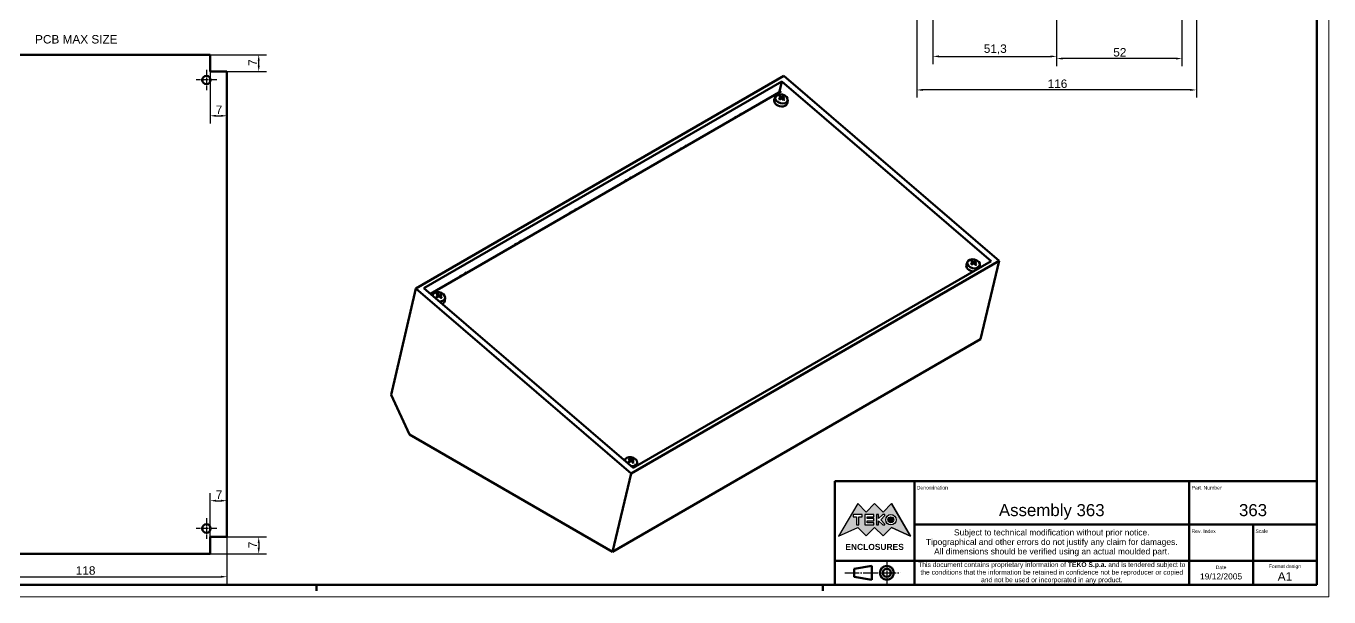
# Model space of a CAD drawing. Extents: x 0 to 841, y 0 to 594.
# Drawn here: x 300 to 841, y 0 to 237 of the extents above; entities that cross this region are included whole.
import ezdxf
from ezdxf.enums import TextEntityAlignment as Align

# ---------------------------------------------------------------- set-up
doc = ezdxf.new("R2010")
doc.units = 0
doc.linetypes.add('CHAIN', pattern=[0.3543, 0.2362, -0.0295, 0.0591, -0.0295])
doc.linetypes.add('LONG_DASH_DOTTED', pattern=[0.3001, 0.2362, -0.0295, 0.0049, -0.0295])
doc.layers.get('0').update_dxf_attribs({"lineweight": 25})
for name, color, linetype, lineweight in [('Centro(ISO)', 179, 'CHAIN', 25), ('Geometria schizzo(ISO)', 7, 'Continuous', 50), ('Linee di simmetria(ISO)', 250, 'LONG_DASH_DOTTED', 25), ('Quote(ISO)', 7, 'Continuous', 25), ('Simboli(ISO)', 7, 'Continuous', 25), ('Spigoli tangenti visibili(ISO)', 251, 'Continuous', 30), ('Spigoli visibili(ISO)', 7, 'Continuous', 50), ('Tratteggio', 3, 'Continuous', 9)]:
    doc.layers.add(name, color=color, linetype=linetype, lineweight=lineweight)
doc.styles.add('DEFAULT-ISO~0', font='ARIAL.TTF')
doc.styles.get("Standard").update_dxf_attribs({"font": 'ARIAL.TTF'})
doc.styles.add('Tabella-ISO', font='ARIAL.TTF')
doc.dimstyles.new('DEFAULT-ISO-Metodo 1b', dxfattribs={"dimtxt": 3.5, "dimasz": 2.5, "dimexe": 3.175, "dimexo": 0, "dimgap": 0.762, "dimtad": 1, "dimtoh": 1, "dimrnd": 1e-08, "dimtxsty": 'DEFAULT-ISO~0', "dimcen": 0.09, "dimdle": 10, "dimclrd": 2, "dimclre": 2, "dimclrt": 6, "dimazin": 2, "dimtfac": 0.714286, "dimtofl": 0, "dimtmove": 0, "dimatfit": 3, "dimfxl": 0, "dimtolj": 1, "dimlwd": 25, "dimlwe": 25, "dimarcsym": 0})

# ---------------------------------------------------------------- blocks, each defined once
blk = doc.blocks.new('Cartigli Cartiglio particolare')
at = {"layer": 'Tratteggio'}
h = blk.add_hatch(color=7, dxfattribs=at)
edge = h.paths.add_edge_path(flags=0)
edge.add_arc((-181.38, 32.01), 2.17, 0, 360)
h.paths.add_polyline_path([(-191.3, 33.23), (-188.43, 33.23), (-188.43, 34.14), (-192.24, 34.14), (-192.24, 29.87), (-188.43, 29.87), (-188.43, 30.79), (-191.3, 30.79), (-191.3, 31.55), (-188.43, 31.55), (-188.43, 32.47), (-191.3, 32.47)], flags=0)
h.paths.add_polyline_path([(-183.85, 33.77), (-183.85, 34.14), (-184.77, 34.14), (-186.47, 32.5), (-186.47, 34.14), (-187.38, 34.14), (-187.38, 29.86), (-186.47, 29.86), (-186.47, 31.5), (-184.77, 29.86), (-183.85, 29.86), (-183.85, 30.23), (-185.63, 32)], flags=0)
h.paths.add_polyline_path([(-195.64, 29.87), (-194.73, 29.87), (-194.73, 33.23), (-193.28, 33.23), (-193.28, 34.14), (-197.09, 34.14), (-197.09, 33.23), (-195.64, 33.23)], flags=0)
h.paths.add_polyline_path([(-184.66, 25.28), (-181.16, 28.83), (-173.2, 25.14), (-181.16, 38.74), (-184.66, 35.17), (-188.15, 38.74), (-191.64, 35.17), (-195.14, 38.74), (-203.1, 25.14), (-195.14, 28.83), (-191.64, 25.28), (-188.15, 28.83)])
h = blk.add_hatch(color=7, dxfattribs=at)
edge = h.paths.add_edge_path()
edge.add_arc((-181.38, 32.01), 1.22, 0, 360)
for p, q in [((-195.14, 38.74), (-203.1, 25.14)), ((-191.64, 35.17), (-195.14, 38.74)), ((-188.15, 38.74), (-191.64, 35.17)), ((-184.66, 35.17), (-188.15, 38.74)), ((-181.16, 38.74), (-184.66, 35.17)), ((-173.2, 25.14), (-181.16, 38.74)), ((-193.28, 34.14), (-197.09, 34.14)), ((-197.09, 34.14), (-197.09, 33.23)), ((-197.09, 33.23), (-195.64, 33.23)), ((-195.64, 33.23), (-195.64, 29.87)), ((-194.73, 29.87), (-194.73, 33.23)), ((-194.73, 33.23), (-193.28, 33.23)), ((-193.28, 33.23), (-193.28, 34.14)), ((-188.43, 34.14), (-192.24, 34.14)), ((-192.24, 34.14), (-192.24, 29.87)), ((-191.3, 33.23), (-188.43, 33.23)), ((-191.3, 32.47), (-191.3, 33.23)), ((-188.43, 32.47), (-191.3, 32.47)), ((-188.43, 33.23), (-188.43, 34.14)), ((-188.43, 31.55), (-188.43, 32.47)), ((-186.47, 34.14), (-187.38, 34.14)), ((-187.38, 34.14), (-187.38, 29.86)), ((-184.77, 34.14), (-186.47, 32.5)), ((-186.47, 32.5), (-186.47, 34.14)), ((-185.63, 32), (-183.85, 33.77)), ((-183.85, 34.14), (-184.77, 34.14)), ((-183.85, 33.77), (-183.85, 34.14)), ((-203.1, 25.14), (-195.14, 28.83)), ((-195.64, 29.87), (-194.73, 29.87)), ((-195.14, 28.83), (-191.64, 25.28)), ((-192.24, 29.87), (-188.43, 29.87)), ((-191.64, 25.28), (-188.15, 28.83)), ((-191.3, 30.79), (-191.3, 31.55)), ((-191.3, 31.55), (-188.43, 31.55)), ((-188.43, 30.79), (-191.3, 30.79)), ((-188.43, 29.87), (-188.43, 30.79)), ((-188.15, 28.83), (-184.66, 25.28)), ((-187.38, 29.86), (-186.47, 29.86)), ((-186.47, 29.86), (-186.47, 31.5)), ((-186.47, 31.5), (-184.77, 29.86)), ((-183.85, 30.23), (-185.63, 32)), ((-184.77, 29.86), (-183.85, 29.86)), ((-184.66, 25.28), (-181.16, 28.83)), ((-183.85, 29.86), (-183.85, 30.23)), ((-181.16, 28.83), (-173.2, 25.14))]:
    blk.add_line(p, q)
at = {"color": 7}
for p, q in [((-195.14, 38.74), (-203.1, 25.14)), ((-191.64, 35.17), (-195.14, 38.74)), ((-188.15, 38.74), (-191.64, 35.17)), ((-188.15, 38.74), (-184.66, 35.17)), ((-184.66, 35.17), (-181.16, 38.74)), ((-181.16, 38.74), (-173.2, 25.14)), ((-193.28, 34.14), (-197.09, 34.14)), ((-197.09, 34.14), (-197.09, 33.23)), ((-197.09, 33.23), (-195.64, 33.23)), ((-195.64, 33.23), (-195.64, 29.87)), ((-194.73, 29.87), (-194.73, 33.23)), ((-194.73, 33.23), (-193.28, 33.23)), ((-193.28, 33.23), (-193.28, 34.14)), ((-188.43, 34.14), (-192.24, 34.14)), ((-192.24, 34.14), (-192.24, 29.87)), ((-191.3, 33.23), (-188.43, 33.23)), ((-191.3, 32.47), (-191.3, 33.23)), ((-188.43, 32.47), (-191.3, 32.47)), ((-188.43, 33.23), (-188.43, 34.14)), ((-188.43, 31.55), (-188.43, 32.47)), ((-186.47, 34.14), (-187.38, 34.14)), ((-187.38, 34.14), (-187.38, 29.86)), ((-184.77, 34.14), (-186.47, 32.5)), ((-186.47, 32.5), (-186.47, 34.14)), ((-185.63, 32), (-183.85, 33.77)), ((-183.85, 34.14), (-184.77, 34.14)), ((-183.85, 33.77), (-183.85, 34.14)), ((-203.1, 25.14), (-195.14, 28.83)), ((-195.64, 29.87), (-194.73, 29.87)), ((-195.14, 28.83), (-191.64, 25.28)), ((-192.24, 29.87), (-188.43, 29.87)), ((-191.64, 25.28), (-188.15, 28.83)), ((-191.3, 31.55), (-188.43, 31.55)), ((-191.3, 30.79), (-191.3, 31.55)), ((-188.43, 30.79), (-191.3, 30.79)), ((-188.43, 29.87), (-188.43, 30.79)), ((-184.66, 25.28), (-188.15, 28.83)), ((-187.38, 29.86), (-186.47, 29.86)), ((-186.47, 29.86), (-186.47, 31.5)), ((-186.47, 31.5), (-184.77, 29.86)), ((-183.85, 30.23), (-185.63, 32)), ((-184.77, 29.86), (-183.85, 29.86)), ((-181.16, 28.83), (-184.66, 25.28)), ((-183.85, 29.86), (-183.85, 30.23)), ((-173.2, 25.14), (-181.16, 28.83))]:
    blk.add_line(p, q, dxfattribs=at)
for centre, radius in [((-181.38, 32.01), 2.17), ((-181.38, 32.01, 10), 1.22)]:
    blk.add_circle(centre, radius)
for radius in [2.17, 1.22]:
    blk.add_circle((-181.38, 32.01), radius, dxfattribs=at)
at = {"layer": 'Geometria schizzo(ISO)'}
for p, q in [((-204.65, 48), (-204.65, 5)), ((-4.65, 48), (-204.65, 48)), ((-171.65, 48), (-171.65, 30)), ((-57.65, 48), (-57.65, 5)), ((-4.65, 48), (-4.65, 5)), ((-171.65, 30), (-171.65, 5)), ((-4.65, 30), (-171.65, 30)), ((-31.15, 5), (-31.15, 30)), ((-204.65, 15), (-4.65, 15)), ((-196.65, 11.69), (-189.33, 12.88)), ((-196.65, 11.69), (-196.65, 8.31)), ((-189.33, 12.88), (-189.33, 7.12)), ((-196.65, 8.31), (-189.33, 7.12)), ((-204.65, 5), (-4.65, 5))]:
    blk.add_line(p, q, dxfattribs=at)
at = {"layer": 'Geometria schizzo(ISO)', "color": 4, "lineweight": 18}
blk.add_line((-0.15, 0), (0.35, 0), dxfattribs=at)
at = {"layer": 'Geometria schizzo(ISO)', "color": 131, "lineweight": 18}
blk.add_line((0.35, 0), (0.35, 0.5), dxfattribs=at)
at = {"layer": 'Geometria schizzo(ISO)'}
for radius in [2.88, 1.69]:
    blk.add_circle((-183.07, 10), radius, dxfattribs=at)
at = {"layer": 'Linee di simmetria(ISO)', "ltscale": 11.806988}
blk.add_line((-183.07, 14.5), (-183.07, 5.5), dxfattribs=at)
at = {"layer": 'Linee di simmetria(ISO)', "ltscale": 25.547039}
blk.add_line((-200.56, 10), (-177.56, 10), dxfattribs=at)
at = {"layer": 'Simboli(ISO)', "color": 1, "char_height": 1.5}
for s, insert, attachment_point in [('\\fArial|b0|i0;\\H1.5000;Denomination', (-170.65, 44.5), 7), ('\\fArial|b0|i0;\\H1.5000;Part. Number', (-56.65, 44.5), 7), ('\\fArial|b0|i0;\\H1.5000;Scale', (-30.15, 26.5), 7), ('\\fArial|b0|i0;\\H1.5000;Date', (-44.4, 11.5), 8), ('\\fArial|b0|i0;\\H1.5000;Format design', (-17.9, 11.5), 8)]:
    blk.add_mtext(s, dxfattribs=dict(at, insert=insert, attachment_point=attachment_point))
at = {"layer": 'Simboli(ISO)', "color": 7, "attachment_point": 2, "line_spacing_factor": 0.944221, "style": 'Tabella-ISO'}
for s, insert, char_height, width in [('Subject to technical modification without prior notice.\\PTipographical and other errors do not justify any claim for damages. \\PAll dimensions should be verified using an actual moulded part.', (-114.65, 28), 2.5, 110.6616), ('\\fArial|b0|i0;\\H2.0000;This document contains proprietary information of \\fArial|b1|i0;\\H2.0000;TEKO S.p.a.\\fArial|b0|i0;\\H2.0000; and is tendered subject to the conditions that the information be retained in confidence not be reproducer or copied and not be used or incorporated in any product.', (-114.65, 14.4), 2, 113.1843)]:
    blk.add_mtext(s, dxfattribs=dict(at, insert=insert, char_height=char_height, width=width))
at = {"layer": 'Simboli(ISO)', "color": 1, "insert": (-56.65, 26.5), "char_height": 1.5, "attachment_point": 7, "style": 'Tabella-ISO'}
blk.add_mtext('\\fArial|b0|i0;\\H1.5000;Rev. Index', dxfattribs=at)
at = {"layer": 'Simboli(ISO)', "color": 7, "insert": (-188.15, 22), "char_height": 2.5, "width": 25.7551, "attachment_point": 2, "style": 'Tabella-ISO'}
blk.add_mtext('\\fArial|b1|i0;\\H2.5000;ENCLOSURES', dxfattribs=at)
at = {"layer": 'Simboli(ISO)', "color": 7, "style": 'Tabella-ISO'}
for tag, height, p in [('DESCRIZIONE', 5, (-114.65, 36)), ('NUMERO_PARTE', 5, (-31.15, 36)), ('NUMERO_REVISIONE', 5, (-44.4, 20.5)), ('SCALA_GENERALE_VISTE', 5, (-17.9, 20.5)), ('DATA_CREAZIONE', 2.5, (-44.4, 8.5)), ('Dimensioni_foglio', 3.5, (-17.9, 8.5))]:
    blk.add_attdef(tag, text='', height=height, dxfattribs=at).set_placement(p, align=Align.MIDDLE_CENTER)
blk = doc.blocks.new('Bordi A1')
at = {"layer": 'Geometria schizzo(ISO)', "color": 4, "lineweight": 18}
for p, q in [((841, 594), (841, 0)), ((841, 0), (0, 0))]:
    blk.add_line(p, q, dxfattribs=at)
at = {"layer": 'Geometria schizzo(ISO)'}
for p, q in [((836, 589), (836, 5)), ((836, 5), (5, 5)), ((421, 2.5), (421, 5)), ((631, 2.5), (631, 5))]:
    blk.add_line(p, q, dxfattribs=at)
blk = doc.blocks.new('*D76')
at = {"layer": 'Defpoints', "color": 0, "linetype": 'Continuous'}
for p in [(670, 250.4), (786, 250.4), (670, 210.23)]:
    blk.add_point(p, dxfattribs=at)
at = {"layer": 'Quote(ISO)', "color": 2, "linetype": 'Continuous', "lineweight": 25}
for p, q in [((670, 250.4), (670, 207.06)), ((786, 250.4), (786, 207.06)), ((783.5, 210.23), (672.5, 210.23))]:
    blk.add_line(p, q, dxfattribs=at)
at = {"layer": 'Quote(ISO)', "color": 2, "linetype": 'Continuous'}
for points in [[(672.5, 210.65), (672.5, 209.82), (670, 210.23)], [(783.5, 210.65), (783.5, 209.82), (786, 210.23)]]:
    blk.add_solid(points, dxfattribs=at)
at = {"layer": 'Quote(ISO)', "color": 6, "linetype": 'Continuous', "lineweight": 25, "insert": (724.3, 214.57), "char_height": 3.5, "attachment_point": 1, "style": 'DEFAULT-ISO~0'}
blk.add_mtext('\\A1;116', dxfattribs=at)
blk = doc.blocks.new('*D101')
at = {"layer": 'Defpoints', "color": 0, "linetype": 'Continuous'}
for p in [(383.79, 24.86), (265.79, 17.86), (383.79, 8.38)]:
    blk.add_point(p, dxfattribs=at)
at = {"layer": 'Quote(ISO)', "color": 2, "linetype": 'Continuous', "lineweight": 25}
for p, q in [((383.79, 24.86), (383.79, 5.21)), ((265.79, 17.86), (265.79, 5.21)), ((268.29, 8.38), (381.29, 8.38))]:
    blk.add_line(p, q, dxfattribs=at)
at = {"layer": 'Quote(ISO)', "color": 2, "linetype": 'Continuous'}
for points in [[(268.29, 8.8), (268.29, 7.96), (265.79, 8.38)], [(381.29, 8.8), (381.29, 7.96), (383.79, 8.38)]]:
    blk.add_solid(points, dxfattribs=at)
at = {"layer": 'Quote(ISO)', "color": 6, "linetype": 'Continuous', "lineweight": 25, "insert": (321.09, 12.72), "char_height": 3.5, "attachment_point": 1, "style": 'DEFAULT-ISO~0'}
blk.add_mtext('\\A1;118', dxfattribs=at)
blk = doc.blocks.new('*D102')
at = {"layer": 'Defpoints', "color": 0, "linetype": 'Continuous'}
for p in [(383.79, 24.86), (376.79, 17.86), (396.98, 17.86)]:
    blk.add_point(p, dxfattribs=at)
at = {"layer": 'Quote(ISO)', "color": 2, "linetype": 'Continuous', "lineweight": 25}
for p, q in [((383.79, 24.86), (400.16, 24.86)), ((396.98, 22.36), (396.98, 20.36)), ((376.79, 17.86), (400.16, 17.86))]:
    blk.add_line(p, q, dxfattribs=at)
at = {"layer": 'Quote(ISO)', "color": 2, "linetype": 'Continuous'}
for points in [[(396.56, 22.36), (397.4, 22.36), (396.98, 24.86)], [(396.56, 20.36), (397.4, 20.36), (396.98, 17.86)]]:
    blk.add_solid(points, dxfattribs=at)
at = {"layer": 'Quote(ISO)', "color": 6, "linetype": 'Continuous', "lineweight": 25, "insert": (392.72, 20.23), "char_height": 3.5, "attachment_point": 1, "rotation": 90, "style": 'DEFAULT-ISO~0'}
blk.add_mtext('\\A1;7', dxfattribs=at)
blk = doc.blocks.new('*D103')
at = {"layer": 'Defpoints', "color": 0, "linetype": 'Continuous'}
for p in [(376.79, 224.86), (396.98, 224.86), (383.79, 217.86)]:
    blk.add_point(p, dxfattribs=at)
at = {"layer": 'Quote(ISO)', "color": 2, "linetype": 'Continuous', "lineweight": 25}
for p, q in [((376.79, 224.86), (400.16, 224.86)), ((396.98, 220.36), (396.98, 222.36)), ((383.79, 217.86), (400.16, 217.86))]:
    blk.add_line(p, q, dxfattribs=at)
at = {"layer": 'Quote(ISO)', "color": 2, "linetype": 'Continuous'}
for points in [[(396.56, 222.36), (397.4, 222.36), (396.98, 224.86)], [(396.56, 220.36), (397.4, 220.36), (396.98, 217.86)]]:
    blk.add_solid(points, dxfattribs=at)
at = {"layer": 'Quote(ISO)', "color": 6, "linetype": 'Continuous', "lineweight": 25, "insert": (392.72, 220.23), "char_height": 3.5, "attachment_point": 1, "rotation": 90, "style": 'DEFAULT-ISO~0'}
blk.add_mtext('\\A1;7', dxfattribs=at)
blk = doc.blocks.new('*D104')
at = {"layer": 'Defpoints', "color": 0, "linetype": 'Continuous'}
for p in [(376.79, 224.86), (383.79, 217.86), (383.79, 199.52)]:
    blk.add_point(p, dxfattribs=at)
at = {"layer": 'Quote(ISO)', "color": 2, "linetype": 'Continuous', "lineweight": 25}
for p, q in [((376.79, 224.86), (376.79, 196.34)), ((379.29, 199.52), (381.29, 199.52))]:
    blk.add_line(p, q, dxfattribs=at)
at = {"layer": 'Quote(ISO)', "color": 2, "linetype": 'Continuous'}
for points in [[(379.29, 199.93), (379.29, 199.1), (376.79, 199.52)], [(381.29, 199.93), (381.29, 199.1), (383.79, 199.52)]]:
    blk.add_solid(points, dxfattribs=at)
at = {"layer": 'Quote(ISO)', "color": 6, "linetype": 'Continuous', "lineweight": 25, "insert": (379.16, 203.78), "char_height": 3.5, "attachment_point": 1, "style": 'DEFAULT-ISO~0'}
blk.add_mtext('\\A1;7', dxfattribs=at)
blk = doc.blocks.new('*D105')
at = {"layer": 'Defpoints', "color": 0, "linetype": 'Continuous'}
for p in [(54.92, 168.71), (189.64, 121.67), (170.55, 93.98), (362.37, 93.98)]:
    blk.add_point(p, dxfattribs=at)
at = {"layer": 'Quote(ISO)', "color": 2, "linetype": 'Continuous', "lineweight": 25}
for p, q in [((54.92, 168.71), (195.47, 134.55)), ((170.55, 93.98), (190.61, 93.98))]:
    blk.add_line(p, q, dxfattribs=at)
blk.add_arc((362.37, 93.98), 174.94, 167.1588, 179.1809, dxfattribs=at)
at = {"layer": 'Quote(ISO)', "color": 2, "linetype": 'Continuous'}
for points in [[(191.4, 132.96), (192.21, 132.77), (192.38, 135.3)], [(187.87, 96.48), (187.03, 96.49), (187.43, 93.98)]]:
    blk.add_solid(points, dxfattribs=at)
at = {"layer": 'Quote(ISO)', "color": 6, "linetype": 'Continuous', "lineweight": 25, "insert": (189.68, 116.03), "char_height": 3.5, "attachment_point": 1, "style": 'DEFAULT-ISO~0'}
blk.add_mtext('\\A1;14°', dxfattribs=at)
blk = doc.blocks.new('*D110')
at = {"layer": 'Defpoints', "color": 0, "linetype": 'Continuous'}
for p in [(383.79, 39.91), (383.79, 39.91), (376.79, 24.86)]:
    blk.add_point(p, dxfattribs=at)
at = {"layer": 'Quote(ISO)', "color": 2, "linetype": 'Continuous', "lineweight": 25}
for p, q in [((376.79, 24.86), (376.79, 43.08)), ((379.29, 39.91), (381.29, 39.91))]:
    blk.add_line(p, q, dxfattribs=at)
at = {"layer": 'Quote(ISO)', "color": 2, "linetype": 'Continuous'}
for points in [[(379.29, 40.32), (379.29, 39.49), (376.79, 39.91)], [(381.29, 40.32), (381.29, 39.49), (383.79, 39.91)]]:
    blk.add_solid(points, dxfattribs=at)
at = {"layer": 'Quote(ISO)', "color": 6, "linetype": 'Continuous', "lineweight": 25, "insert": (379.16, 44.17), "char_height": 3.5, "attachment_point": 1, "style": 'DEFAULT-ISO~0'}
blk.add_mtext('\\A1;7', dxfattribs=at)
blk = doc.blocks.new('*D113')
at = {"layer": 'Defpoints', "color": 0, "linetype": 'Continuous'}
for p in [(676.7, 257.9), (728, 240.4), (728, 224.15)]:
    blk.add_point(p, dxfattribs=at)
at = {"layer": 'Quote(ISO)', "color": 2, "linetype": 'Continuous', "lineweight": 25}
for p, q in [((676.7, 257.9), (676.7, 220.97)), ((728, 240.4), (728, 220.97)), ((679.2, 224.15), (725.5, 224.15))]:
    blk.add_line(p, q, dxfattribs=at)
at = {"layer": 'Quote(ISO)', "color": 2, "linetype": 'Continuous'}
for points in [[(679.2, 224.56), (679.2, 223.73), (676.7, 224.15)], [(725.5, 224.56), (725.5, 223.73), (728, 224.15)]]:
    blk.add_solid(points, dxfattribs=at)
at = {"layer": 'Quote(ISO)', "color": 6, "linetype": 'Continuous', "lineweight": 25, "insert": (697.81, 229.11), "char_height": 3.5, "attachment_point": 1, "style": 'DEFAULT-ISO~0'}
blk.add_mtext('\\A1;51,3', dxfattribs=at)
blk = doc.blocks.new('*D114')
at = {"layer": 'Defpoints', "color": 0, "linetype": 'Continuous'}
for p in [(780, 257.9), (728, 240.4), (728, 223.25)]:
    blk.add_point(p, dxfattribs=at)
at = {"layer": 'Quote(ISO)', "color": 2, "linetype": 'Continuous', "lineweight": 25}
for p, q in [((780, 257.9), (780, 220.08)), ((728, 240.4), (728, 220.08)), ((777.5, 223.25), (730.5, 223.25))]:
    blk.add_line(p, q, dxfattribs=at)
at = {"layer": 'Quote(ISO)', "color": 2, "linetype": 'Continuous'}
for points in [[(730.5, 223.67), (730.5, 222.84), (728, 223.25)], [(777.5, 223.67), (777.5, 222.84), (780, 223.25)]]:
    blk.add_solid(points, dxfattribs=at)
at = {"layer": 'Quote(ISO)', "color": 6, "linetype": 'Continuous', "lineweight": 25, "insert": (751.52, 227.59), "char_height": 3.5, "attachment_point": 1, "style": 'DEFAULT-ISO~0'}
blk.add_mtext('\\A1;52', dxfattribs=at)

msp = doc.modelspace()

# ---------------------------------------------------------------- linework, layer by layer
at = {"layer": 'Centro(ISO)', "linetype": 'CHAIN', "ltscale": 9.445163}
for p, q in [((375.294, 218.612), (375.294, 210.112)), ((379.544, 214.362), (371.044, 214.362)), ((375.294, 32.612), (375.294, 24.112)), ((379.544, 28.362), (371.044, 28.362))]:
    msp.add_line(p, q, dxfattribs=at)
at = {"layer": 'Spigoli tangenti visibili(ISO)'}
for p, q in [((613.458, 206.97), (613.381, 206.428)), ((613.818, 207.363), (613.57, 206.567)), ((614.102, 207.339), (614.017, 206.742)), ((614.451, 206.848), (614.328, 206.455)), ((693.163, 138.585), (693.086, 138.044)), ((693.523, 138.979), (693.274, 138.183)), ((693.807, 138.954), (693.721, 138.358)), ((694.156, 138.464), (694.033, 138.071)), ((471.33, 124.912), (471.253, 124.37)), ((471.69, 125.305), (471.442, 124.509)), ((471.974, 125.281), (471.888, 124.684)), ((472.323, 124.791), (472.2, 124.397)), ((551.034, 56.527), (550.957, 55.986)), ((551.394, 56.921), (551.146, 56.125)), ((551.678, 56.896), (551.593, 56.3)), ((552.027, 56.406), (551.904, 56.013))]:
    msp.add_line(p, q, dxfattribs=at)
for centre, major_axis, start_param, end_param in [((613.929, 206.896), (1.443, -0.346), 3.9347802, 4.2216048), ((613.929, 206.896), (-1.443, 0.346), 5.5055766, 5.7924011), ((613.921, 206.859), (1.324, -0.317), 2.3508619, 2.6084069), ((613.921, 206.859), (1.324, -0.317), 0.8228597, 1.0924642), ((613.929, 206.896), (1.443, -0.346), 5.5055766, 5.7924011), ((613.929, 206.896), (-1.443, 0.346), 3.9347802, 4.2216048), ((613.921, 206.859), (-1.324, 0.317), 2.6372513, 2.6760814), ((693.634, 138.511), (1.443, -0.346), 3.9347802, 4.2216048), ((693.634, 138.511), (-1.443, 0.346), 5.5055766, 5.7924011), ((693.625, 138.475), (1.324, -0.317), 2.3508619, 2.6084069), ((693.625, 138.475), (1.324, -0.317), 0.8228597, 1.0924642), ((693.634, 138.511), (1.443, -0.346), 5.5055766, 5.7924011), ((693.634, 138.511), (-1.443, 0.346), 3.9347802, 4.2216048), ((693.625, 138.475), (-1.324, 0.317), 2.6372513, 2.6760814), ((471.801, 124.838), (1.443, -0.346), 3.9347802, 4.2216048), ((471.801, 124.838), (-1.443, 0.346), 5.5055766, 5.7924011), ((471.792, 124.802), (1.324, -0.317), 2.3508619, 2.6084069), ((471.792, 124.802), (1.324, -0.317), 0.8228597, 1.0924642), ((471.801, 124.838), (-1.443, 0.346), 3.9347802, 4.2216048), ((471.801, 124.838), (1.443, -0.346), 5.5055766, 5.7924011), ((471.792, 124.802), (-1.324, 0.317), 2.6372513, 2.6760814), ((551.505, 56.453), (1.443, -0.346), 3.9347802, 4.2216048), ((551.505, 56.453), (-1.443, 0.346), 5.5055766, 5.7924011), ((551.497, 56.417), (1.324, -0.317), 2.3508619, 2.6084069), ((551.497, 56.417), (1.324, -0.317), 0.8228597, 1.0924642), ((551.505, 56.453), (1.443, -0.346), 5.5055766, 5.7924011), ((551.505, 56.453), (-1.443, 0.346), 3.9347802, 4.2216048), ((551.497, 56.417), (-1.324, 0.317), 2.6372513, 2.6760814)]:
    msp.add_ellipse(centre, major_axis=major_axis, ratio=0.6973638, start_param=start_param, end_param=end_param, dxfattribs=at)
at = {"layer": 'Spigoli visibili(ISO)', "color": 5}
for p, q in [((265.794, 224.862), (376.794, 224.862)), ((376.794, 217.862), (376.794, 224.862)), ((383.794, 217.862), (376.794, 217.862)), ((383.794, 217.862), (383.794, 24.862)), ((376.794, 17.862), (376.794, 24.862)), ((376.794, 24.862), (383.794, 24.862)), ((376.794, 17.862), (265.794, 17.862))]:
    msp.add_line(p, q, dxfattribs=at)
at = {"layer": 'Spigoli visibili(ISO)'}
for p, q in [((614.895, 216.053), (462.16, 127.872)), ((465.518, 128.035), (614.01, 213.767)), ((614.01, 213.767), (613.033, 209.564)), ((614.01, 213.767), (700.86, 139.252)), ((704.218, 139.416), (614.895, 216.053)), ((468.194, 125.739), (613.759, 209.781)), ((611.302, 207.29), (610.892, 206.191)), ((612.837, 209.249), (612.891, 209.483)), ((612.891, 209.483), (613.033, 209.564)), ((612.891, 209.483), (613.032, 209.362)), ((613.033, 209.564), (613.174, 209.443)), ((613.201, 207.389), (613.162, 207.745)), ((613.521, 207.087), (613.448, 206.448)), ((614.262, 206.613), (614.223, 206.532)), ((614.411, 207.013), (614.23, 206.526)), ((614.71, 207.544), (614.487, 207.08)), ((615.006, 206.163), (614.936, 206.108)), ((616.45, 206.056), (616.318, 204.891)), ((597.207, 200.225), (597.161, 200.264)), ((595.217, 199.141), (595.262, 199.102)), ((572.377, 185.955), (572.422, 185.916)), ((574.367, 187.038), (574.322, 187.077)), ((551.527, 173.852), (551.482, 173.891)), ((549.537, 172.768), (549.583, 172.729)), ((526.769, 159.623), (526.814, 159.584)), ((528.759, 160.706), (528.713, 160.745)), ((504, 146.477), (504.045, 146.438)), ((505.99, 147.561), (505.944, 147.6)), ((704.218, 139.416), (551.483, 51.234)), ((700.86, 139.252), (552.368, 53.52)), ((691.006, 138.906), (690.596, 137.807)), ((692.905, 139.005), (692.867, 139.361)), ((693.225, 138.702), (693.153, 138.064)), ((693.966, 138.228), (693.928, 138.148)), ((694.116, 138.628), (693.934, 138.142)), ((694.415, 139.16), (694.192, 138.696)), ((694.711, 137.779), (694.64, 137.723)), ((696.155, 137.672), (696.022, 136.507)), ((696.434, 106.923), (704.218, 139.416)), ((481.231, 133.331), (481.276, 133.292)), ((483.221, 134.415), (483.175, 134.454)), ((451.923, 83.855), (462.16, 127.872)), ((462.16, 127.872), (551.483, 51.234)), ((552.368, 53.52), (465.518, 128.035)), ((469.173, 125.232), (469.079, 124.98)), ((471.072, 125.332), (471.034, 125.687)), ((471.393, 125.029), (471.32, 124.391)), ((472.134, 124.555), (472.095, 124.474)), ((472.283, 124.955), (472.101, 124.468)), ((472.582, 125.486), (472.359, 125.022)), ((472.878, 124.105), (472.807, 124.05)), ((474.322, 123.999), (474.189, 122.834)), ((696.434, 106.923), (543.699, 18.741)), ((459.553, 67.323), (451.923, 83.855)), ((543.699, 18.741), (459.553, 67.323)), ((548.877, 56.848), (548.783, 56.595)), ((550.777, 56.947), (550.738, 57.303)), ((551.097, 56.645), (551.024, 56.006)), ((551.838, 56.17), (551.799, 56.09)), ((551.987, 56.57), (551.806, 56.084)), ((552.286, 57.102), (552.063, 56.638)), ((552.582, 55.721), (552.512, 55.665)), ((554.026, 55.614), (553.894, 54.449)), ((551.483, 51.234), (543.699, 18.741))]:
    msp.add_line(p, q, dxfattribs=at)
at = {"layer": 'Spigoli visibili(ISO)', "flags": 128}
for points in [[(612.732, 206.436), (612.736, 206.44)], [(613.105, 206.197), (612.943, 206.319)], [(613.089, 207.855), (613.094, 207.853)], [(613.466, 207.196), (613.475, 207.19)], [(613.818, 206.695), (613.827, 206.701)], [(614.107, 207.372), (614.098, 207.368)], [(614.458, 206.87), (614.45, 206.879)], [(614.711, 207.544), (614.713, 207.549)], [(614.971, 206.134), (614.856, 206.057)], [(615.006, 206.163), (615.01, 206.165)], [(692.436, 138.052), (692.44, 138.055)], [(692.809, 137.812), (692.648, 137.935)], [(692.794, 139.471), (692.798, 139.468)], [(693.171, 138.812), (693.179, 138.805)], [(693.522, 138.311), (693.531, 138.316)], [(693.811, 138.987), (693.802, 138.983)], [(694.162, 138.486), (694.154, 138.494)], [(694.415, 139.16), (694.417, 139.165)], [(694.676, 137.75), (694.56, 137.672)], [(694.711, 137.778), (694.714, 137.781)], [(470.603, 124.379), (470.607, 124.382)], [(470.961, 125.797), (470.965, 125.795)], [(471.338, 125.139), (471.346, 125.132)], [(471.689, 124.637), (471.699, 124.643)], [(471.978, 125.314), (471.969, 125.31)], [(472.33, 124.812), (472.322, 124.821)], [(472.582, 125.486), (472.585, 125.491)], [(470.976, 124.139), (470.815, 124.262)], [(472.843, 124.076), (472.727, 123.999)], [(472.878, 124.105), (472.881, 124.107)], [(550.308, 55.994), (550.312, 55.997)], [(550.681, 55.755), (550.519, 55.877)], [(550.665, 57.413), (550.67, 57.411)], [(551.042, 56.754), (551.051, 56.747)], [(551.394, 56.253), (551.403, 56.258)], [(551.683, 56.929), (551.674, 56.926)], [(552.034, 56.428), (552.026, 56.436)], [(552.286, 57.102), (552.289, 57.107)], [(552.547, 55.692), (552.432, 55.614)], [(552.582, 55.721), (552.586, 55.723)]]:
    msp.add_lwpolyline(points, dxfattribs=at)
at = {"layer": 'Spigoli visibili(ISO)', "color": 5}
for centre in [(375.294, 214.362), (375.294, 28.362)]:
    msp.add_circle(centre, 1.75, dxfattribs=at)
at = {"layer": 'Spigoli visibili(ISO)'}
for centre, major_axis, ratio, start_param, end_param in [((613.566, 205.38), (2.723, -0.652), 0.6973638, 3.0563633, 6.3684147), ((613.254, 203.477), (-2.987, -4.006), 0.480564, 4.0811189, 4.287296), ((613.257, 203.648), (2.7, -4.205), 0.51196, 2.1833178, 2.3894949), ((613.016, 203.68), (3.491, 3.575), 0.3655439, 0.9960241, 1.2022012), ((613.013, 203.507), (-2.267, 4.453), 0.6383279, 5.382682, 5.5888591), ((613.256, 203.649), (2.748, -4.174), 0.5167694, 1.7882305, 1.9944076), ((613.252, 203.476), (-3.026, -3.977), 0.4871024, 3.6966384, 3.9028155), ((613.012, 203.508), (-2.213, 4.48), 0.6335185, 5.0012881, 5.2074652), ((613.015, 203.68), (3.457, 3.608), 0.3590055, 0.6033825, 0.8095596), ((596.756, 199.788), (0.405, 0.476), 0.4288076, 6.2813857, 8.2472021), ((594.811, 198.665), (0.405, 0.476), 0.4288076, 6.2813857, 8.2472021), ((571.972, 185.479), (0.405, 0.476), 0.4288076, 6.2813857, 8.2472021), ((573.916, 186.601), (0.405, 0.476), 0.4288076, 6.2813857, 8.2472021), ((551.077, 173.415), (0.405, 0.476), 0.4288076, 6.2813857, 8.2472021), ((549.132, 172.292), (0.405, 0.476), 0.4288076, 6.2813857, 8.2472021), ((526.363, 159.147), (0.405, 0.476), 0.4288076, 6.2813857, 8.2472021), ((528.308, 160.269), (0.405, 0.476), 0.4288076, 6.2813857, 8.2472021), ((503.594, 146.001), (0.405, 0.476), 0.4288076, 6.2813857, 8.2472021), ((505.539, 147.124), (0.405, 0.476), 0.4288076, 6.2813857, 8.2472021), ((693.27, 136.995), (-2.723, 0.652), 0.6973638, 6.197956, 8.0981379), ((692.958, 135.092), (-2.987, -4.006), 0.480564, 4.0811189, 4.287296), ((692.962, 135.264), (2.7, -4.205), 0.51196, 2.1833178, 2.3894949), ((692.721, 135.296), (3.491, 3.575), 0.3655439, 0.9960241, 1.2022012), ((692.717, 135.123), (-2.267, 4.453), 0.6383279, 5.382682, 5.5888591), ((692.96, 135.265), (2.748, -4.174), 0.5167694, 1.7882305, 1.9944076), ((692.957, 135.092), (-3.026, -3.977), 0.4871024, 3.6966384, 3.9028155), ((692.716, 135.124), (-2.213, 4.48), 0.6335185, 5.0012881, 5.2074652), ((692.719, 135.295), (3.457, 3.608), 0.3590055, 0.6033825, 0.8095596), ((693.27, 136.995), (2.723, -0.652), 0.6973638, 0.0582472, 0.0852294), ((480.826, 132.856), (0.405, 0.476), 0.4288076, 6.2813857, 8.2472021), ((482.77, 133.978), (0.405, 0.476), 0.4288076, 6.2813857, 8.2472021), ((471.711, 124.462), (-2.584, 0.619), 0.6973638, 1.8059007, 6.3504843), ((471.125, 121.419), (-2.987, -4.006), 0.480564, 4.0811189, 4.287296), ((471.129, 121.59), (2.7, -4.205), 0.51196, 2.1833178, 2.3894949), ((470.888, 121.622), (3.491, 3.575), 0.3655439, 0.9960241, 1.2022012), ((470.885, 121.449), (-2.267, 4.453), 0.6383279, 5.382682, 5.5888591), ((471.127, 121.591), (2.748, -4.174), 0.5167694, 1.7882305, 1.9944076), ((471.124, 121.418), (-3.026, -3.977), 0.4871024, 3.6966384, 3.9028155), ((470.883, 121.45), (-2.213, 4.48), 0.6335185, 5.0012881, 5.2074652), ((470.887, 121.622), (3.457, 3.608), 0.3590055, 0.6033825, 0.8095596), ((471.438, 123.322), (2.723, -0.652), 0.6973638, 5.5198876, 6.3684147), ((551.415, 56.078), (-2.584, 0.619), 0.6973638, 1.8059007, 6.3504843), ((550.83, 53.034), (-2.987, -4.006), 0.480564, 4.0811189, 4.287296), ((550.833, 53.206), (2.7, -4.205), 0.51196, 2.1833178, 2.3894949), ((550.592, 53.238), (3.491, 3.575), 0.3655439, 0.9960241, 1.2022012), ((550.589, 53.065), (-2.267, 4.453), 0.6383279, 5.382682, 5.5888591), ((550.832, 53.207), (2.748, -4.174), 0.5167694, 1.7882305, 1.9944076), ((550.828, 53.034), (-3.026, -3.977), 0.4871024, 3.6966384, 3.9028155), ((550.588, 53.066), (-2.213, 4.48), 0.6335185, 5.0012881, 5.2074652), ((550.591, 53.237), (3.457, 3.608), 0.3590055, 0.6033825, 0.8095596), ((551.142, 54.938), (2.723, -0.652), 0.6973638, 0.0582472, 0.0852294)]:
    msp.add_ellipse(centre, major_axis=major_axis, ratio=ratio, start_param=start_param, end_param=end_param, dxfattribs=at)
for centre in [(613.839, 206.52), (693.544, 138.135)]:
    msp.add_ellipse(centre, major_axis=(-2.584, 0.619), ratio=0.6973638, dxfattribs=at)

# ---------------------------------------------------------------- block references
msp.add_blockref('Bordi A1', (0, 0))
msp.add_blockref('Cartigli Cartiglio particolare', (840.65, 0)).add_auto_attribs({'Dimensioni_foglio': 'A1', 'DATA_CREAZIONE': '19/12/2005', 'NUMERO_PARTE': '363', 'DESCRIZIONE': 'Assembly 363'})

# ---------------------------------------------------------------- texts
at = {"layer": 'Simboli(ISO)', "color": 7, "insert": (304.193, 232.993), "char_height": 3.5, "width": 34.24238, "attachment_point": 1, "style": 'Tabella-ISO'}
msp.add_mtext('{\\fArial|b0|i0;\\H3.5000;PCB MAX SIZE}', dxfattribs=at)

# ---------------------------------------------------------------- dimensions: what is measured, and where the dimension line sits
at = {"layer": 'Quote(ISO)', "color": 2, "linetype": 'Continuous', "lineweight": 25}
for base, p1, p2, angle, override, picture, middle in [((728.004, 224.145), (676.705, 257.899), (728.004, 240.399), 180, {"dimdec": 2, "dimtp": 0, "dimtm": 0, "dimtdec": 2}, '*D113', (702.354, 224.145)), ((728.004, 223.253), (780.004, 257.899), (728.004, 240.399), 180, {"dimdec": 2, "dimtp": 0, "dimtm": 0, "dimtdec": 2}, '*D114', (754.004, 223.253)), ((670.004, 210.233), (786.004, 250.399), (670.004, 250.399), 180, {"dimdec": 2, "dimtp": 0, "dimtm": 0, "dimtdec": 2}, '*D76', (728.004, 210.233)), ((396.98, 224.862), (383.794, 217.862), (376.794, 224.862), 90, {"dimtoh": 0, "dimdec": 2, "dimtp": 0, "dimtm": 0, "dimtdec": 2, "dimtmove": 1}, '*D103', (396.98, 221.362)), ((396.98, 17.862), (383.794, 24.862), (376.794, 17.862), 270, {"dimtoh": 0, "dimdec": 2, "dimtp": 0, "dimtm": 0, "dimtdec": 2, "dimtmove": 1}, '*D102', (396.98, 21.362))]:
    dim = msp.add_linear_dim(base=base, p1=p1, p2=p2, angle=angle, dimstyle='DEFAULT-ISO-Metodo 1b', override=override, dxfattribs=at)
    dim.commit()
    dim.dimension.update_dxf_attribs({"geometry": picture, "text_midpoint": middle, "dimtype": 160})
for base, p1, p2, override, picture, middle in [((383.794, 199.515), (376.794, 224.862), (383.794, 217.862), {"dimtoh": 0, "dimdec": 2, "dimse2": 1, "dimtp": 0, "dimtm": 0, "dimtdec": 2}, '*D104', (380.294, 199.515)), ((383.794, 39.908), (376.794, 24.862), (383.794, 39.908), {"dimtoh": 0, "dimdec": 2, "dimse2": 1, "dimtp": 0, "dimtm": 0, "dimtdec": 2}, '*D110', (380.294, 39.908)), ((383.794, 8.38), (265.794, 17.862), (383.794, 24.862), {"dimtoh": 0, "dimdec": 2, "dimtp": 0, "dimtm": 0, "dimtdec": 2}, '*D101', (324.794, 8.38))]:
    dim = msp.add_linear_dim(base=base, p1=p1, p2=p2, dimstyle='DEFAULT-ISO-Metodo 1b', override=override, dxfattribs=at)
    dim.commit()
    dim.dimension.update_dxf_attribs({"geometry": picture, "text_midpoint": middle, "dimtype": 160})
dim = msp.add_angular_dim_3p(base=(189.638, 121.671), center=(362.373, 93.983), p1=(54.916, 168.705), p2=(170.549, 93.984), dimstyle='DEFAULT-ISO-Metodo 1b', override={"dimtad": 2, "dimtih": 1, "dimadec": 0, "dimtp": 0, "dimtm": 0, "dimtdec": 2}, dxfattribs=at)
dim.commit()
dim.dimension.update_dxf_attribs({"geometry": '*D105', "text_midpoint": (188.674, 114.788), "dimtype": 165})

doc.saveas('drawing.dxf')
